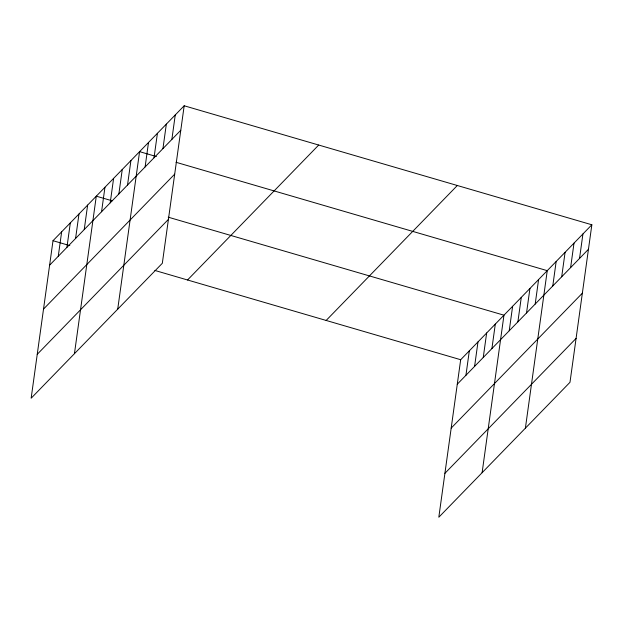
<?xml version="1.0" encoding="UTF-8"?>
<svg xmlns="http://www.w3.org/2000/svg" width="623" height="623" viewBox="0 0 623 623"><rect width="100%" height="100%" fill="white"/><g stroke="black" fill="none" stroke-linecap="round" stroke-linejoin="round"><path stroke-width="0.93" d="M184.182 105.77L53.01 240.704L31.15 398.222L162.323 263.28L184.182 105.77L591.85 224.778L569.99 382.296L438.818 517.23L460.677 359.72L591.85 224.778M58.266 256.287L61.661 231.803M66.926 247.378L70.321 222.894M75.578 238.477L78.981 213.993M84.237 229.568L87.633 205.084M74.441 353.685L96.292 196.175L112.179 200.816M101.557 211.758L104.952 187.274M110.209 202.849L113.612 178.365M118.868 193.94L122.264 169.456M127.528 185.039L130.923 160.555M117.724 309.156L139.583 151.646L156.396 156.552M145.104 166.956L148.5 142.472M154.021 157.783L157.424 133.291M162.946 148.601L166.341 124.117M171.862 139.427L175.258 114.944M465.934 375.303L469.329 350.819M474.594 366.394L477.989 341.91M483.253 357.485L486.649 333.001M491.905 348.584L495.308 324.1M482.109 472.701L503.96 315.191L168.233 217.178M509.225 330.766L512.62 306.282M517.884 321.865L521.28 297.381M526.536 312.956L529.939 288.472M535.196 304.055L538.591 279.571M525.391 428.172L547.251 270.662L176.021 162.284M552.772 285.973L556.168 261.489M561.697 276.791L565.092 252.307M570.613 267.617L574.009 243.134M579.53 258.444L582.933 233.96M49.606 265.188L180.787 130.254M43.517 309.094L174.689 174.152M37.24 354.316L168.412 219.382M187.539 279.984L318.711 145.042M326.148 320.448L457.321 185.506M457.274 384.204L588.455 249.27M451.184 428.102L582.365 293.168M444.908 473.332L576.088 338.398M53.01 240.704L69.823 245.618M154.839 270.437L460.677 359.72"/></g></svg>
